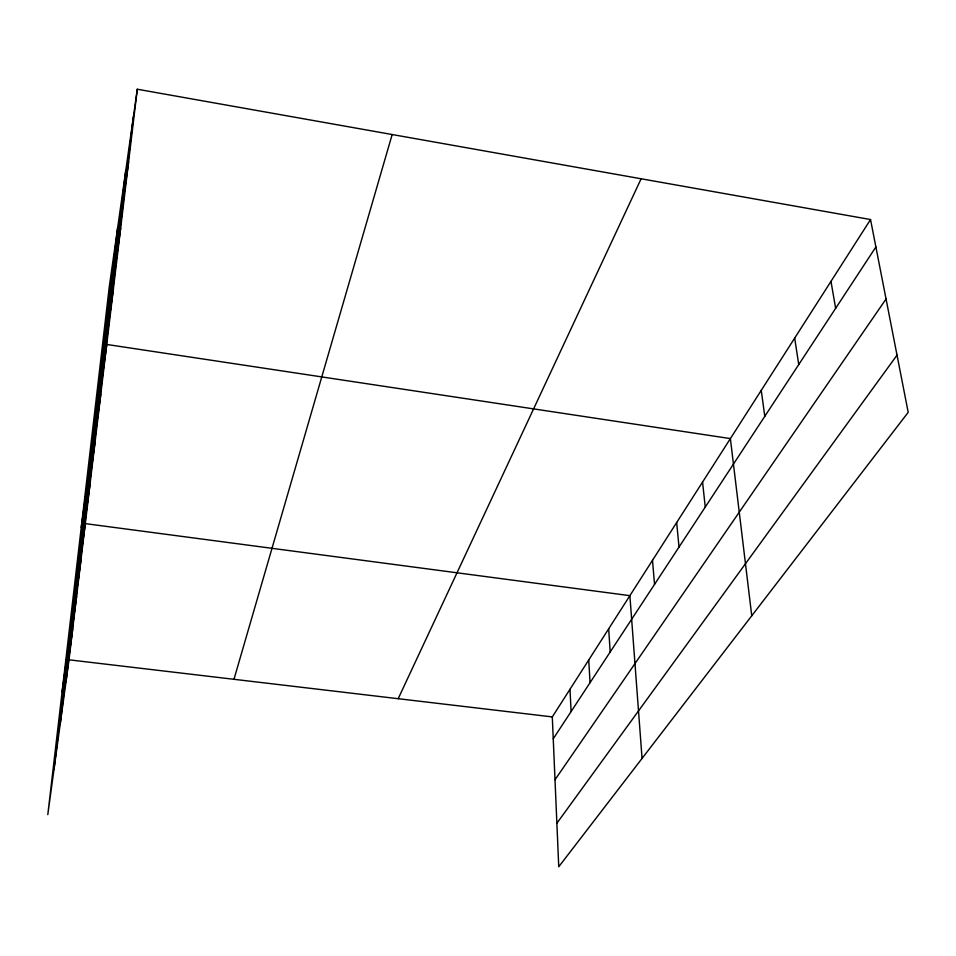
<?xml version="1.0" encoding="UTF-8"?>
<svg xmlns="http://www.w3.org/2000/svg" width="956" height="956" viewBox="0 0 956 956"><rect width="100%" height="100%" fill="white"/><g stroke="black" fill="none" stroke-linecap="round" stroke-linejoin="round"><path stroke-width="1.43" d="M53.978 769.568L117.612 228.042M60.132 724.612L125.786 170.395M65.928 682.369L133.326 117.218M137.294 89.231L109.247 286.991L47.8 814.62L69.023 659.819L137.294 89.231L870.534 219.545L908.2 412.335L558.746 866.769L552.305 716.904L870.534 219.545M91.752 465.871L95.253 440.596M86.685 508.377L90.115 483.581M62.092 691.881L85.323 523.625L629.885 595.66L642.062 758.431M77.556 584.917L80.842 561.041M73.433 619.488L76.647 596.066M69.561 651.908L72.716 628.928M116.859 255.3L120.671 228.137M109.689 315.456L113.417 288.76M81.248 527.401L106.761 344.459L730.372 438.589L751.751 615.784M97.213 420.102L100.786 394.35M124.71 189.491L128.606 161.899M233.969 679.298L392.163 134.521M398.186 698.705L641.118 178.772M553.237 738.785L875.887 246.983M555.006 779.738L886.057 299.001M556.882 823.236L897.027 355.154M69.023 659.819L552.305 716.904M830.979 281.363L835.64 308.334M794.675 338.089L798.738 364.583M761.251 390.323L764.788 416.326M702.564 482.051L705.253 507.074M676.669 522.526L679.011 547.071M652.494 560.3L654.537 584.391M608.673 628.797L610.191 651.968M588.741 659.939L590.055 682.668M569.991 689.264L571.102 711.551"/></g></svg>
